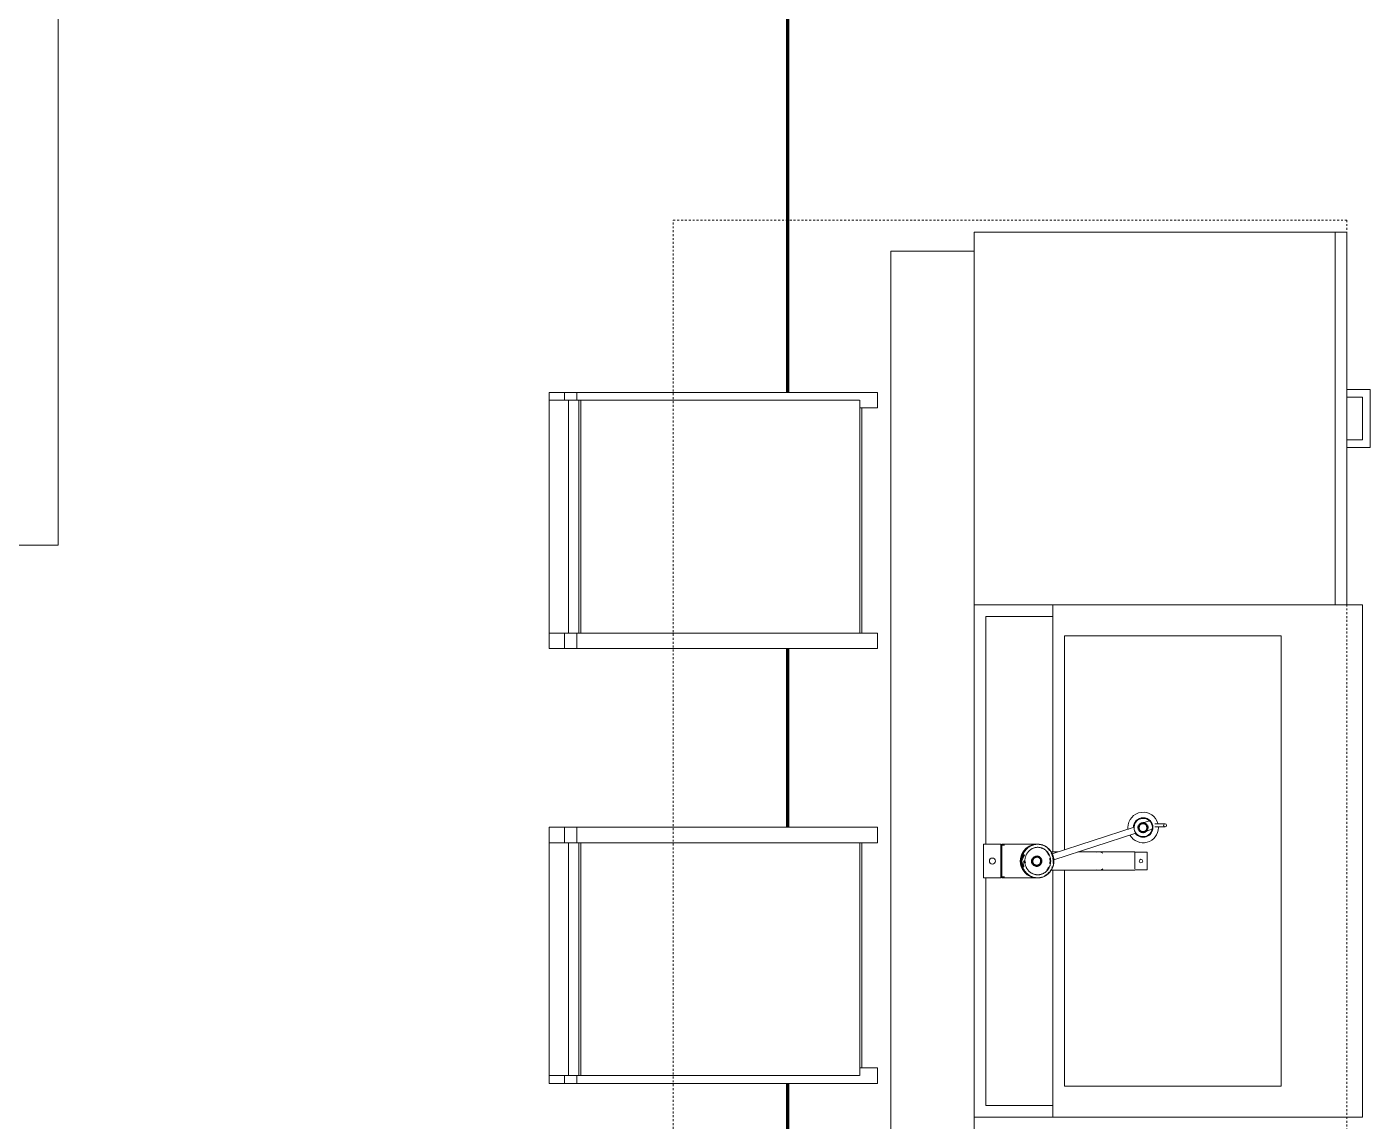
# Model space of a CAD drawing. Header units: inches. Extents: x -4217 to -1814, y 9706 to 12425.
# Drawn here: x -3674.5 to -3588, y 12009.7 to 12080.2 of the extents above; entities that cross this region are included whole.
import ezdxf

# ---------------------------------------------------------------- set-up
doc = ezdxf.new("R2010")
doc.units = ezdxf.units.IN
doc.header["$MEASUREMENT"] = 0
doc.linetypes.add('Dash', pattern=[0.25, 0.125, -0.125])
for name, color, linetype, lineweight in [('A-AREA-1', 130, 'Continuous', 70), ('A-GENM-2', 7, 'Continuous', 9), ('A-GENM-3', 250, 'Continuous', 50), ('A-WALL-4', 10, 'Continuous', 13), ('I-FURN-1', 7, 'Continuous', 9), ('P-SANR-FIXT-2', 7, 'Continuous', 9), ('Q-CASE-3', 7, 'Continuous', 9), ('Q-CASE-HDLN-1', 7, 'Dash', 9)]:
    doc.layers.add(name, color=color, linetype=linetype, lineweight=lineweight)

msp = doc.modelspace()

# ---------------------------------------------------------------- linework, layer by layer
at = {"layer": 'A-AREA-1'}
for p, q in [((-3625.49874, 12056.62294), (-3625.49874, 12109.7144)), ((-3625.49874, 12028.62294), (-3625.49874, 12040.12294)), ((-3625.49874, 11997.40049), (-3625.49874, 12012.12294))]:
    msp.add_line(p, q, dxfattribs=at)
at = {"layer": 'A-GENM-2'}
for p, q in [((-3603.20193, 12028.61463), (-3608.47458, 12026.90144)), ((-3602.6307, 12028.8993), (-3602.21155, 12029.03159)), ((-3602.61431, 12028.84739), (-3602.6307, 12028.8993)), ((-3601.20133, 12028.83735), (-3601.86646, 12028.83735)), ((-3601.86646, 12028.6405), (-3601.20133, 12028.6405)), ((-3608.37305, 12026.52047), (-3603.07819, 12028.24087)), ((-3602.03444, 12028.48254), (-3602.45707, 12028.34916)), ((-3611.78699, 12027.52207), (-3612.88993, 12027.52207)), ((-3612.88993, 12025.35672), (-3612.88993, 12027.52207)), ((-3611.78699, 12027.52207), (-3611.78699, 12025.35672)), ((-3611.54649, 12027.46302), (-3611.78699, 12027.46302)), ((-3609.44505, 12027.52207), (-3611.70883, 12027.52207)), ((-3611.70883, 12025.35672), (-3611.70883, 12027.52207)), ((-3608.07908, 12027.02995), (-3608.54519, 12027.02995)), ((-3603.14584, 12027.02995), (-3606.81328, 12027.02995)), ((-3604.55312, 12027.02995), (-3605.47025, 12027.02995)), ((-3603.14584, 12027.02995), (-3603.14584, 12026.95083)), ((-3602.35844, 12027.01026), (-3603.14584, 12027.01026)), ((-3603.14584, 12026.93621), (-3603.14584, 12026.85698)), ((-3602.35844, 12027.01026), (-3602.35844, 12025.86853)), ((-3610.27725, 12026.4394), (-3610.27658, 12026.47503)), ((-3603.14584, 12026.84435), (-3603.14584, 12026.73467)), ((-3603.14584, 12026.72537), (-3603.14584, 12026.59224)), ((-3603.14584, 12026.59248), (-3603.14584, 12026.72483)), ((-3603.14584, 12026.58726), (-3603.14584, 12026.29153)), ((-3603.14584, 12026.29165), (-3603.14584, 12026.58715)), ((-3603.14584, 12026.28655), (-3603.14584, 12026.15342)), ((-3603.14584, 12026.15396), (-3603.14584, 12026.28631)), ((-3603.14584, 12026.14412), (-3603.14584, 12026.03444)), ((-3603.14584, 12026.02181), (-3603.14584, 12025.94258)), ((-3612.88993, 12025.35672), (-3611.78699, 12025.35672)), ((-3611.78699, 12025.41577), (-3611.54649, 12025.41577)), ((-3611.70883, 12025.35672), (-3609.44505, 12025.35672)), ((-3609.78404, 12025.41135), (-3609.75547, 12025.40217)), ((-3609.78404, 12025.41135), (-3609.75547, 12025.40217)), ((-3609.78404, 12025.41135), (-3609.75547, 12025.40217)), ((-3609.78404, 12025.41135), (-3609.75547, 12025.40217)), ((-3609.78404, 12025.41135), (-3609.75547, 12025.40217)), ((-3608.60062, 12025.82058), (-3608.57782, 12025.85652)), ((-3608.54519, 12025.84884), (-3603.14584, 12025.84884)), ((-3605.47025, 12025.84884), (-3604.55312, 12025.84884)), ((-3603.14584, 12025.86897), (-3603.14584, 12025.84884)), ((-3603.14584, 12025.86853), (-3602.35844, 12025.86853))]:
    msp.add_line(p, q, dxfattribs=at)
at = {"layer": 'A-GENM-2', "flags": 128}
for points in [[(-3609.77451, 12027.47073), (-3609.81549, 12027.45673), (-3609.85587, 12027.4411), (-3609.8956, 12027.42387), (-3609.93461, 12027.40507), (-3609.97284, 12027.38472), (-3610.01022, 12027.36286), (-3610.04669, 12027.33952), (-3610.08221, 12027.31474), (-3610.1167, 12027.28856), (-3610.15012, 12027.26102), (-3610.18241, 12027.23217), (-3610.21353, 12027.20205), (-3610.24341, 12027.1707), (-3610.27202, 12027.13819), (-3610.2993, 12027.10457), (-3610.32522, 12027.06987), (-3610.34972, 12027.03417), (-3610.37278, 12026.99752), (-3610.39436, 12026.95997), (-3610.41442, 12026.92159), (-3610.43293, 12026.88244), (-3610.44985, 12026.84258), (-3610.46517, 12026.80208), (-3610.47886, 12026.761), (-3610.49089, 12026.7194), (-3610.50126, 12026.67735), (-3610.50993, 12026.63492), (-3610.51689, 12026.59218), (-3610.52215, 12026.5492), (-3610.52568, 12026.50604), (-3610.52748, 12026.46277), (-3610.52773, 12026.4394)], [(-3610.32522, 12027.06987), (-3610.34972, 12027.03417), (-3610.37278, 12026.99752), (-3610.39436, 12026.95997), (-3610.41442, 12026.92159), (-3610.43293, 12026.88244), (-3610.44985, 12026.84258), (-3610.46517, 12026.80208), (-3610.47886, 12026.761), (-3610.49089, 12026.7194), (-3610.50126, 12026.67735), (-3610.50993, 12026.63492), (-3610.51689, 12026.59218), (-3610.52215, 12026.5492), (-3610.52568, 12026.50604), (-3610.52748, 12026.46277), (-3610.52773, 12026.4394)], [(-3610.32522, 12027.06987), (-3610.34972, 12027.03417), (-3610.37278, 12026.99752), (-3610.39436, 12026.95997), (-3610.41442, 12026.92159), (-3610.43293, 12026.88244), (-3610.44985, 12026.84258), (-3610.46517, 12026.80208), (-3610.47886, 12026.761), (-3610.49089, 12026.7194), (-3610.50126, 12026.67735), (-3610.50993, 12026.63492), (-3610.51689, 12026.59218), (-3610.52215, 12026.5492), (-3610.52568, 12026.50604), (-3610.52748, 12026.46277), (-3610.52773, 12026.4394)], [(-3610.32522, 12027.06987), (-3610.34972, 12027.03417), (-3610.37278, 12026.99752), (-3610.39436, 12026.95997), (-3610.41442, 12026.92159), (-3610.43293, 12026.88244), (-3610.44985, 12026.84258), (-3610.46517, 12026.80208), (-3610.47886, 12026.761), (-3610.49089, 12026.7194), (-3610.50126, 12026.67735), (-3610.50993, 12026.63492), (-3610.51689, 12026.59218), (-3610.52215, 12026.5492), (-3610.52568, 12026.50604), (-3610.52748, 12026.46277), (-3610.52773, 12026.4394)], [(-3610.32522, 12027.06987), (-3610.34972, 12027.03417), (-3610.37278, 12026.99752), (-3610.39436, 12026.95997), (-3610.41442, 12026.92159), (-3610.43293, 12026.88244), (-3610.44985, 12026.84258), (-3610.46517, 12026.80208), (-3610.47886, 12026.761), (-3610.49089, 12026.7194), (-3610.50126, 12026.67735), (-3610.50993, 12026.63492), (-3610.51689, 12026.59218), (-3610.52215, 12026.5492), (-3610.52568, 12026.50604), (-3610.52748, 12026.46277), (-3610.52773, 12026.4394)], [(-3610.32522, 12027.06987), (-3610.34972, 12027.03417), (-3610.37278, 12026.99752), (-3610.39436, 12026.95997), (-3610.41442, 12026.92159), (-3610.43293, 12026.88244), (-3610.44985, 12026.84258), (-3610.46517, 12026.80208), (-3610.47886, 12026.761), (-3610.49089, 12026.7194), (-3610.50126, 12026.67735), (-3610.50993, 12026.63492), (-3610.51689, 12026.59218), (-3610.52215, 12026.5492), (-3610.52568, 12026.50604), (-3610.52748, 12026.46277), (-3610.52773, 12026.4394)], [(-3609.44505, 12027.52207), (-3609.48643, 12027.5212), (-3609.52774, 12027.51857), (-3609.56891, 12027.5142), (-3609.60988, 12027.5081), (-3609.65057, 12027.50027), (-3609.69093, 12027.49072), (-3609.73087, 12027.47948), (-3609.77035, 12027.46657), (-3609.80929, 12027.452), (-3609.84763, 12027.4358), (-3609.88531, 12027.41801), (-3609.92227, 12027.39864), (-3609.95844, 12027.37774), (-3609.99378, 12027.35534), (-3610.02822, 12027.33148), (-3610.06171, 12027.30619), (-3610.0942, 12027.27952), (-3610.12563, 12027.25152), (-3610.15596, 12027.22223), (-3610.18514, 12027.1917), (-3610.21312, 12027.15998), (-3610.23987, 12027.12713), (-3610.26534, 12027.09318), (-3610.28949, 12027.05821), (-3610.31228, 12027.02227), (-3610.33369, 12026.98541), (-3610.35367, 12026.94769), (-3610.37221, 12026.90918), (-3610.38926, 12026.86993), (-3610.40481, 12026.83001), (-3610.41884, 12026.78947), (-3610.43131, 12026.7484), (-3610.44222, 12026.70683), (-3610.45155, 12026.66486), (-3610.45928, 12026.62253), (-3610.4654, 12026.57991), (-3610.46991, 12026.53708), (-3610.47279, 12026.4941), (-3610.47405, 12026.45103), (-3610.4741, 12026.4394)], [(-3609.40367, 12027.52207), (-3609.44505, 12027.5212), (-3609.48636, 12027.51857), (-3609.52753, 12027.5142), (-3609.56849, 12027.5081), (-3609.60919, 12027.50027), (-3609.64954, 12027.49072), (-3609.68949, 12027.47948), (-3609.72897, 12027.46657), (-3609.76791, 12027.452), (-3609.80625, 12027.4358), (-3609.84393, 12027.41801), (-3609.88089, 12027.39864), (-3609.91706, 12027.37774), (-3609.9524, 12027.35534), (-3609.98684, 12027.33148), (-3610.02033, 12027.30619), (-3610.05281, 12027.27952), (-3610.08425, 12027.25152), (-3610.11458, 12027.22223), (-3610.14376, 12027.1917), (-3610.17174, 12027.15998), (-3610.19849, 12027.12713), (-3610.22395, 12027.09318), (-3610.2481, 12027.05821), (-3610.2709, 12027.02227), (-3610.29231, 12026.98541), (-3610.31229, 12026.94769), (-3610.33083, 12026.90918), (-3610.34788, 12026.86993), (-3610.36343, 12026.83001), (-3610.37746, 12026.78947), (-3610.38993, 12026.7484), (-3610.40084, 12026.70683), (-3610.41017, 12026.66486), (-3610.4179, 12026.62253), (-3610.42402, 12026.57991), (-3610.42853, 12026.53708), (-3610.43141, 12026.4941), (-3610.43266, 12026.45103), (-3610.43272, 12026.4394)], [(-3609.85587, 12027.4411), (-3609.8956, 12027.42387), (-3609.93461, 12027.40507), (-3609.97284, 12027.38472), (-3610.01022, 12027.36286), (-3610.04669, 12027.33952), (-3610.08221, 12027.31474), (-3610.1167, 12027.28856), (-3610.15012, 12027.26102), (-3610.18241, 12027.23217), (-3610.21353, 12027.20205), (-3610.24341, 12027.1707), (-3610.27202, 12027.13819), (-3610.2993, 12027.10457)], [(-3609.85587, 12027.4411), (-3609.8956, 12027.42387), (-3609.93461, 12027.40507), (-3609.97284, 12027.38472), (-3610.01022, 12027.36286), (-3610.04669, 12027.33952), (-3610.08221, 12027.31474), (-3610.1167, 12027.28856), (-3610.15012, 12027.26102), (-3610.18241, 12027.23217), (-3610.21353, 12027.20205), (-3610.24341, 12027.1707), (-3610.27202, 12027.13819), (-3610.2993, 12027.10457)], [(-3609.85587, 12027.4411), (-3609.8956, 12027.42387), (-3609.93461, 12027.40507), (-3609.97284, 12027.38472), (-3610.01022, 12027.36286), (-3610.04669, 12027.33952), (-3610.08221, 12027.31474), (-3610.1167, 12027.28856), (-3610.15012, 12027.26102), (-3610.18241, 12027.23217), (-3610.21353, 12027.20205), (-3610.24341, 12027.1707), (-3610.27202, 12027.13819), (-3610.2993, 12027.10457)], [(-3609.85587, 12027.4411), (-3609.8956, 12027.42387), (-3609.93461, 12027.40507), (-3609.97284, 12027.38472), (-3610.01022, 12027.36286), (-3610.04669, 12027.33952), (-3610.08221, 12027.31474), (-3610.1167, 12027.28856), (-3610.15012, 12027.26102), (-3610.18241, 12027.23217), (-3610.21353, 12027.20205), (-3610.24341, 12027.1707), (-3610.27202, 12027.13819), (-3610.2993, 12027.10457)], [(-3609.85587, 12027.4411), (-3609.8956, 12027.42387), (-3609.93461, 12027.40507), (-3609.97284, 12027.38472), (-3610.01022, 12027.36286), (-3610.04669, 12027.33952), (-3610.08221, 12027.31474), (-3610.1167, 12027.28856), (-3610.15012, 12027.26102), (-3610.18241, 12027.23217), (-3610.21353, 12027.20205), (-3610.24341, 12027.1707), (-3610.27202, 12027.13819), (-3610.2993, 12027.10457)], [(-3610.23587, 12026.4394), (-3610.2352, 12026.47503), (-3610.23318, 12026.51061), (-3610.22981, 12026.54607), (-3610.22511, 12026.58136), (-3610.21908, 12026.61641), (-3610.21173, 12026.65117), (-3610.20308, 12026.68558), (-3610.19313, 12026.71958), (-3610.18191, 12026.75312), (-3610.16944, 12026.78615), (-3610.15574, 12026.8186), (-3610.14083, 12026.85043), (-3610.12473, 12026.88159), (-3610.10748, 12026.91203), (-3610.08911, 12026.94169), (-3610.06964, 12026.97053), (-3610.04911, 12026.9985), (-3610.02756, 12027.02557), (-3610.00501, 12027.05168), (-3609.98152, 12027.0768), (-3609.95711, 12027.10088), (-3609.93184, 12027.1239), (-3609.90573, 12027.14581), (-3609.87883, 12027.16659), (-3609.85119, 12027.18619), (-3609.82286, 12027.2046), (-3609.79387, 12027.22178), (-3609.76428, 12027.23771), (-3609.73412, 12027.25237), (-3609.70346, 12027.26573), (-3609.67233, 12027.27777), (-3609.64079, 12027.28849), (-3609.60889, 12027.29786), (-3609.57667, 12027.30586), (-3609.54418, 12027.3125), (-3609.51148, 12027.31775), (-3609.47862, 12027.32162), (-3609.44564, 12027.3241), (-3609.41259, 12027.32517), (-3609.40367, 12027.32522)], [(-3609.13463, 12027.47662), (-3609.17636, 12027.4882), (-3609.21851, 12027.49811), (-3609.26103, 12027.50632), (-3609.30384, 12027.51283), (-3609.34688, 12027.51761), (-3609.39008, 12027.52068), (-3609.43336, 12027.52201), (-3609.47666, 12027.52161), (-3609.51992, 12027.51948), (-3609.56305, 12027.51562), (-3609.60599, 12027.51004), (-3609.64868, 12027.50275), (-3609.69104, 12027.49376), (-3609.733, 12027.48308)], [(-3609.13463, 12027.47662), (-3609.17636, 12027.4882), (-3609.21851, 12027.49811), (-3609.26103, 12027.50632), (-3609.30384, 12027.51283), (-3609.34688, 12027.51761), (-3609.39008, 12027.52068), (-3609.43336, 12027.52201), (-3609.47666, 12027.52161), (-3609.51992, 12027.51948), (-3609.56305, 12027.51562), (-3609.60599, 12027.51004), (-3609.64868, 12027.50275), (-3609.69104, 12027.49376), (-3609.733, 12027.48308)], [(-3609.13463, 12027.47662), (-3609.17636, 12027.4882), (-3609.21851, 12027.49811), (-3609.26103, 12027.50632), (-3609.30384, 12027.51283), (-3609.34688, 12027.51761), (-3609.39008, 12027.52068), (-3609.43336, 12027.52201), (-3609.47666, 12027.52161), (-3609.51992, 12027.51948), (-3609.56305, 12027.51562), (-3609.60599, 12027.51004), (-3609.64868, 12027.50275), (-3609.69104, 12027.49376), (-3609.733, 12027.48308)], [(-3609.13463, 12027.47662), (-3609.17636, 12027.4882), (-3609.21851, 12027.49811), (-3609.26103, 12027.50632), (-3609.30384, 12027.51283), (-3609.34688, 12027.51761), (-3609.39008, 12027.52068), (-3609.43336, 12027.52201), (-3609.47666, 12027.52161), (-3609.51992, 12027.51948), (-3609.56305, 12027.51562), (-3609.60599, 12027.51004), (-3609.64868, 12027.50275), (-3609.69104, 12027.49376), (-3609.733, 12027.48308)], [(-3609.13463, 12027.47662), (-3609.17636, 12027.4882), (-3609.21851, 12027.49811), (-3609.26103, 12027.50632), (-3609.30384, 12027.51283), (-3609.34688, 12027.51761), (-3609.39008, 12027.52068), (-3609.43336, 12027.52201), (-3609.47666, 12027.52161), (-3609.51992, 12027.51948), (-3609.56305, 12027.51562), (-3609.60599, 12027.51004), (-3609.64868, 12027.50275), (-3609.69104, 12027.49376), (-3609.733, 12027.48308)], [(-3609.13463, 12027.47662), (-3609.17636, 12027.4882), (-3609.21851, 12027.49811), (-3609.26103, 12027.50632), (-3609.30384, 12027.51283), (-3609.34688, 12027.51761), (-3609.39008, 12027.52068), (-3609.43336, 12027.52201), (-3609.47666, 12027.52161), (-3609.51992, 12027.51948), (-3609.56305, 12027.51562), (-3609.60599, 12027.51004), (-3609.64868, 12027.50275), (-3609.69104, 12027.49376), (-3609.733, 12027.48308)], [(-3609.14852, 12027.47616), (-3609.18835, 12027.48786), (-3609.2286, 12027.49786), (-3609.26921, 12027.50615), (-3609.31011, 12027.51273), (-3609.35124, 12027.51757), (-3609.39251, 12027.52066), (-3609.43388, 12027.52201), (-3609.44505, 12027.52207)], [(-3608.37461, 12026.4394), (-3608.37543, 12026.48248), (-3608.37787, 12026.52549), (-3608.38194, 12026.56837), (-3608.38763, 12026.61105), (-3608.39493, 12026.65346), (-3608.40382, 12026.69554), (-3608.41431, 12026.73722), (-3608.42636, 12026.77844), (-3608.43997, 12026.81912), (-3608.45511, 12026.85922), (-3608.47176, 12026.89865), (-3608.4899, 12026.93737), (-3608.5095, 12026.97531), (-3608.53052, 12027.01241), (-3608.55295, 12027.0486), (-3608.57673, 12027.08384), (-3608.60185, 12027.11807), (-3608.62825, 12027.15123), (-3608.65591, 12027.18326), (-3608.68477, 12027.21411), (-3608.71479, 12027.24374), (-3608.74593, 12027.2721), (-3608.77814, 12027.29913), (-3608.81136, 12027.32479), (-3608.84555, 12027.34904), (-3608.88065, 12027.37184), (-3608.91661, 12027.39315), (-3608.95336, 12027.41293), (-3608.99085, 12027.43116), (-3609.02902, 12027.44779), (-3609.0678, 12027.4628), (-3609.10714, 12027.47616), (-3609.14697, 12027.48786), (-3609.18722, 12027.49786), (-3609.22783, 12027.50615), (-3609.26873, 12027.51273), (-3609.30985, 12027.51757), (-3609.35113, 12027.52066), (-3609.3925, 12027.52201), (-3609.40367, 12027.52207)], [(-3609.40367, 12027.32522), (-3609.37062, 12027.32452), (-3609.33761, 12027.32243), (-3609.30471, 12027.31894), (-3609.27196, 12027.31405), (-3609.23941, 12027.30779), (-3609.20712, 12027.30015), (-3609.17512, 12027.29115), (-3609.14348, 12027.2808), (-3609.11224, 12027.26911), (-3609.08144, 12027.2561), (-3609.05115, 12027.24179), (-3609.0214, 12027.2262), (-3608.99224, 12027.20936), (-3608.96372, 12027.19128), (-3608.93589, 12027.17199), (-3608.90879, 12027.15153), (-3608.88247, 12027.12992), (-3608.85696, 12027.1072), (-3608.83232, 12027.0834), (-3608.80857, 12027.05856), (-3608.78577, 12027.03271), (-3608.76394, 12027.0059), (-3608.74314, 12026.97817), (-3608.72338, 12026.94956), (-3608.70471, 12026.92011), (-3608.68715, 12026.88988), (-3608.67074, 12026.85891), (-3608.65551, 12026.82726), (-3608.64147, 12026.79497), (-3608.62867, 12026.76209), (-3608.61711, 12026.72868), (-3608.60682, 12026.6948), (-3608.59781, 12026.66049), (-3608.59011, 12026.62582), (-3608.58372, 12026.59084), (-3608.57866, 12026.55562), (-3608.57494, 12026.5202), (-3608.57255, 12026.48465), (-3608.57151, 12026.44902), (-3608.57147, 12026.4394)], [(-3609.18486, 12027.2808), (-3609.15362, 12027.26911), (-3609.12282, 12027.2561)], [(-3608.60319, 12027.12018), (-3608.63109, 12027.1533), (-3608.66029, 12027.18528), (-3608.69074, 12027.21606), (-3608.7224, 12027.2456), (-3608.75522, 12027.27386), (-3608.78914, 12027.30078), (-3608.82411, 12027.32632), (-3608.86008, 12027.35044), (-3608.89698, 12027.3731), (-3608.93475, 12027.39427), (-3608.97335, 12027.41391)], [(-3608.60319, 12027.12018), (-3608.63109, 12027.1533), (-3608.66029, 12027.18528), (-3608.69074, 12027.21606), (-3608.7224, 12027.2456), (-3608.75522, 12027.27386), (-3608.78914, 12027.30078), (-3608.82411, 12027.32632), (-3608.86008, 12027.35044), (-3608.89698, 12027.3731), (-3608.93475, 12027.39427), (-3608.97335, 12027.41391)], [(-3608.60319, 12027.12018), (-3608.63109, 12027.1533), (-3608.66029, 12027.18528), (-3608.69074, 12027.21606), (-3608.7224, 12027.2456), (-3608.75522, 12027.27386), (-3608.78914, 12027.30078), (-3608.82411, 12027.32632), (-3608.86008, 12027.35044), (-3608.89698, 12027.3731), (-3608.93475, 12027.39427), (-3608.97335, 12027.41391)], [(-3608.60319, 12027.12018), (-3608.63109, 12027.1533), (-3608.66029, 12027.18528), (-3608.69074, 12027.21606), (-3608.7224, 12027.2456), (-3608.75522, 12027.27386), (-3608.78914, 12027.30078), (-3608.82411, 12027.32632), (-3608.86008, 12027.35044), (-3608.89698, 12027.3731), (-3608.93475, 12027.39427), (-3608.97335, 12027.41391)], [(-3608.60319, 12027.12018), (-3608.63109, 12027.1533), (-3608.66029, 12027.18528), (-3608.69074, 12027.21606), (-3608.7224, 12027.2456), (-3608.75522, 12027.27386), (-3608.78914, 12027.30078), (-3608.82411, 12027.32632), (-3608.86008, 12027.35044), (-3608.89698, 12027.3731), (-3608.93475, 12027.39427), (-3608.97335, 12027.41391)], [(-3608.60319, 12027.12018), (-3608.63109, 12027.1533), (-3608.66029, 12027.18528), (-3608.69074, 12027.21606), (-3608.7224, 12027.2456), (-3608.75522, 12027.27386), (-3608.78914, 12027.30078), (-3608.82411, 12027.32632), (-3608.86008, 12027.35044), (-3608.89698, 12027.3731), (-3608.93475, 12027.39427), (-3608.97335, 12027.41391)], [(-3608.82715, 12027.03271), (-3608.80533, 12027.0059), (-3608.78452, 12026.97817), (-3608.76476, 12026.94956), (-3608.74609, 12026.92011), (-3608.72853, 12026.88988), (-3608.71212, 12026.85891), (-3608.69689, 12026.82726), (-3608.68286, 12026.79497)], [(-3608.64323, 12027.11807), (-3608.66964, 12027.15123), (-3608.69729, 12027.18326), (-3608.72615, 12027.21411), (-3608.72882, 12027.21674)], [(-3608.36237, 12026.4394), (-3608.36324, 12026.48269), (-3608.36584, 12026.52592), (-3608.37016, 12026.56901), (-3608.3762, 12026.61189), (-3608.38396, 12026.65449), (-3608.39341, 12026.69675), (-3608.40454, 12026.7386), (-3608.41734, 12026.77997), (-3608.43178, 12026.8208), (-3608.44784, 12026.86101), (-3608.4655, 12026.90055), (-3608.48472, 12026.93935), (-3608.50548, 12026.97736), (-3608.52775, 12027.0145), (-3608.55148, 12027.05072), (-3608.57664, 12027.08597)], [(-3608.36237, 12026.4394), (-3608.36324, 12026.48269), (-3608.36584, 12026.52592), (-3608.37016, 12026.56901), (-3608.3762, 12026.61189), (-3608.38396, 12026.65449), (-3608.39341, 12026.69675), (-3608.40454, 12026.7386), (-3608.41734, 12026.77997), (-3608.43178, 12026.8208), (-3608.44784, 12026.86101), (-3608.4655, 12026.90055), (-3608.48472, 12026.93935), (-3608.50548, 12026.97736), (-3608.52775, 12027.0145), (-3608.55148, 12027.05072)], [(-3608.36237, 12026.4394), (-3608.36324, 12026.48269), (-3608.36584, 12026.52592), (-3608.37016, 12026.56901), (-3608.3762, 12026.61189), (-3608.38396, 12026.65449), (-3608.39341, 12026.69675), (-3608.40454, 12026.7386), (-3608.41734, 12026.77997), (-3608.43178, 12026.8208), (-3608.44784, 12026.86101), (-3608.4655, 12026.90055), (-3608.48472, 12026.93935), (-3608.50548, 12026.97736), (-3608.52775, 12027.0145), (-3608.55148, 12027.05072)], [(-3608.36237, 12026.4394), (-3608.36324, 12026.48269), (-3608.36584, 12026.52592), (-3608.37016, 12026.56901), (-3608.3762, 12026.61189), (-3608.38396, 12026.65449), (-3608.39341, 12026.69675), (-3608.40454, 12026.7386), (-3608.41734, 12026.77997), (-3608.43178, 12026.8208), (-3608.44784, 12026.86101), (-3608.4655, 12026.90055), (-3608.48472, 12026.93935), (-3608.50548, 12026.97736), (-3608.52775, 12027.0145), (-3608.55148, 12027.05072)], [(-3608.36237, 12026.4394), (-3608.36324, 12026.48269), (-3608.36584, 12026.52592), (-3608.37016, 12026.56901), (-3608.3762, 12026.61189), (-3608.38396, 12026.65449), (-3608.39341, 12026.69675), (-3608.40454, 12026.7386), (-3608.41734, 12026.77997), (-3608.43178, 12026.8208), (-3608.44784, 12026.86101), (-3608.4655, 12026.90055), (-3608.48472, 12026.93935), (-3608.50548, 12026.97736), (-3608.52775, 12027.0145), (-3608.55148, 12027.05072)], [(-3608.36237, 12026.4394), (-3608.36324, 12026.48269), (-3608.36584, 12026.52592), (-3608.37016, 12026.56901), (-3608.3762, 12026.61189), (-3608.38396, 12026.65449), (-3608.39341, 12026.69675), (-3608.40454, 12026.7386), (-3608.41734, 12026.77997), (-3608.43178, 12026.8208), (-3608.44784, 12026.86101), (-3608.4655, 12026.90055), (-3608.48472, 12026.93935), (-3608.50548, 12026.97736), (-3608.52775, 12027.0145), (-3608.55148, 12027.05072)], [(-3608.4452, 12026.69554), (-3608.45569, 12026.73722), (-3608.46774, 12026.77844), (-3608.48135, 12026.81912), (-3608.49649, 12026.85922), (-3608.51314, 12026.89865), (-3608.53128, 12026.93737)], [(-3610.52773, 12026.4394), (-3610.52686, 12026.3961), (-3610.52427, 12026.35287), (-3610.51994, 12026.30979), (-3610.5139, 12026.26691), (-3610.50615, 12026.2243), (-3610.4967, 12026.18204), (-3610.48556, 12026.14019), (-3610.47277, 12026.09882), (-3610.45833, 12026.058), (-3610.44226, 12026.01778), (-3610.4246, 12025.97824), (-3610.40538, 12025.93944), (-3610.38462, 12025.90144), (-3610.36235, 12025.86429), (-3610.33862, 12025.82807), (-3610.31346, 12025.79283), (-3610.28691, 12025.75862), (-3610.25901, 12025.7255), (-3610.22981, 12025.69352), (-3610.19936, 12025.66273), (-3610.1677, 12025.63319), (-3610.13488, 12025.60493), (-3610.10096, 12025.57802), (-3610.06599, 12025.55248), (-3610.03002, 12025.52835), (-3609.99312, 12025.50569), (-3609.95535, 12025.48452), (-3609.91675, 12025.46488), (-3609.87741, 12025.44679), (-3609.83737, 12025.4303), (-3609.7967, 12025.41542), (-3609.75547, 12025.40217)], [(-3610.52773, 12026.4394), (-3610.52686, 12026.3961), (-3610.52427, 12026.35287), (-3610.51994, 12026.30979), (-3610.5139, 12026.26691), (-3610.50615, 12026.2243), (-3610.4967, 12026.18204), (-3610.48556, 12026.14019), (-3610.47277, 12026.09882), (-3610.45833, 12026.058), (-3610.44226, 12026.01778), (-3610.4246, 12025.97824), (-3610.40538, 12025.93944), (-3610.38462, 12025.90144), (-3610.36235, 12025.86429), (-3610.33862, 12025.82807)], [(-3610.52773, 12026.4394), (-3610.52686, 12026.3961), (-3610.52427, 12026.35287), (-3610.51994, 12026.30979), (-3610.5139, 12026.26691), (-3610.50615, 12026.2243), (-3610.4967, 12026.18204), (-3610.48556, 12026.14019), (-3610.47277, 12026.09882), (-3610.45833, 12026.058), (-3610.44226, 12026.01778), (-3610.4246, 12025.97824), (-3610.40538, 12025.93944), (-3610.38462, 12025.90144), (-3610.36235, 12025.86429), (-3610.33862, 12025.82807)], [(-3610.52773, 12026.4394), (-3610.52686, 12026.3961), (-3610.52427, 12026.35287), (-3610.51994, 12026.30979), (-3610.5139, 12026.26691), (-3610.50615, 12026.2243), (-3610.4967, 12026.18204), (-3610.48556, 12026.14019), (-3610.47277, 12026.09882), (-3610.45833, 12026.058), (-3610.44226, 12026.01778), (-3610.4246, 12025.97824), (-3610.40538, 12025.93944), (-3610.38462, 12025.90144), (-3610.36235, 12025.86429), (-3610.33862, 12025.82807)], [(-3610.52773, 12026.4394), (-3610.52686, 12026.3961), (-3610.52427, 12026.35287), (-3610.51994, 12026.30979), (-3610.5139, 12026.26691), (-3610.50615, 12026.2243), (-3610.4967, 12026.18204), (-3610.48556, 12026.14019), (-3610.47277, 12026.09882), (-3610.45833, 12026.058), (-3610.44226, 12026.01778), (-3610.4246, 12025.97824), (-3610.40538, 12025.93944), (-3610.38462, 12025.90144), (-3610.36235, 12025.86429), (-3610.33862, 12025.82807)], [(-3610.52773, 12026.4394), (-3610.52686, 12026.3961), (-3610.52427, 12026.35287), (-3610.51994, 12026.30979), (-3610.5139, 12026.26691), (-3610.50615, 12026.2243), (-3610.4967, 12026.18204), (-3610.48556, 12026.14019), (-3610.47277, 12026.09882), (-3610.45833, 12026.058), (-3610.44226, 12026.01778), (-3610.4246, 12025.97824), (-3610.40538, 12025.93944), (-3610.38462, 12025.90144), (-3610.36235, 12025.86429), (-3610.33862, 12025.82807)], [(-3610.4741, 12026.4394), (-3610.47329, 12026.39631), (-3610.47085, 12026.3533), (-3610.46678, 12026.31042), (-3610.46109, 12026.26774), (-3610.45379, 12026.22533), (-3610.4449, 12026.18325), (-3610.43441, 12026.14157), (-3610.42236, 12026.10035), (-3610.40875, 12026.05967), (-3610.39361, 12026.01958), (-3610.37696, 12025.98014), (-3610.35882, 12025.94142), (-3610.33922, 12025.90348), (-3610.3182, 12025.86639), (-3610.29577, 12025.83019), (-3610.27199, 12025.79495), (-3610.24687, 12025.76072), (-3610.22047, 12025.72757), (-3610.19281, 12025.69553), (-3610.16395, 12025.66468), (-3610.13393, 12025.63505), (-3610.10279, 12025.6067), (-3610.07058, 12025.57967), (-3610.03736, 12025.554), (-3610.00317, 12025.52975), (-3609.96807, 12025.50695), (-3609.93211, 12025.48564), (-3609.89536, 12025.46586), (-3609.85787, 12025.44764), (-3609.8197, 12025.431), (-3609.78092, 12025.41599), (-3609.74158, 12025.40263), (-3609.70175, 12025.39094), (-3609.6615, 12025.38093), (-3609.62089, 12025.37264), (-3609.57999, 12025.36607), (-3609.53887, 12025.36123), (-3609.49759, 12025.35813), (-3609.45622, 12025.35678), (-3609.44505, 12025.35672)], [(-3610.43272, 12026.4394), (-3610.43191, 12026.39631), (-3610.42946, 12026.3533), (-3610.4254, 12026.31042), (-3610.41971, 12026.26774), (-3610.41241, 12026.22533), (-3610.40352, 12026.18325), (-3610.39303, 12026.14157), (-3610.38098, 12026.10035), (-3610.36737, 12026.05967), (-3610.35223, 12026.01958), (-3610.33558, 12025.98014), (-3610.31744, 12025.94142), (-3610.29784, 12025.90348), (-3610.27682, 12025.86639), (-3610.25439, 12025.83019), (-3610.2306, 12025.79495), (-3610.20549, 12025.76072), (-3610.17908, 12025.72757), (-3610.15143, 12025.69553), (-3610.12257, 12025.66468), (-3610.09254, 12025.63505), (-3610.0614, 12025.6067), (-3610.0292, 12025.57967), (-3609.99597, 12025.554), (-3609.96178, 12025.52975), (-3609.92668, 12025.50695), (-3609.89073, 12025.48564), (-3609.85398, 12025.46586), (-3609.81649, 12025.44764), (-3609.77832, 12025.431), (-3609.73953, 12025.41599), (-3609.7002, 12025.40263), (-3609.66037, 12025.39094), (-3609.62012, 12025.38093), (-3609.57951, 12025.37264), (-3609.53861, 12025.36607), (-3609.49748, 12025.36123), (-3609.45621, 12025.35813), (-3609.41484, 12025.35678), (-3609.40367, 12025.35672)], [(-3610.27378, 12026.35859), (-3610.27617, 12026.39415), (-3610.27721, 12026.42977), (-3610.27725, 12026.4394)], [(-3609.40367, 12025.55357), (-3609.43672, 12025.55427), (-3609.46972, 12025.55637), (-3609.50263, 12025.55986), (-3609.53538, 12025.56474), (-3609.56792, 12025.571), (-3609.60022, 12025.57864), (-3609.63221, 12025.58764), (-3609.66386, 12025.59799), (-3609.6951, 12025.60968), (-3609.72589, 12025.62269), (-3609.75619, 12025.637), (-3609.78594, 12025.65259), (-3609.8151, 12025.66944), (-3609.84361, 12025.68751), (-3609.87144, 12025.7068), (-3609.89854, 12025.72726), (-3609.92487, 12025.74887), (-3609.95037, 12025.77159), (-3609.97502, 12025.79539), (-3609.99877, 12025.82023), (-3610.02157, 12025.84608), (-3610.04339, 12025.87289), (-3610.0642, 12025.90063), (-3610.08396, 12025.92924), (-3610.10263, 12025.95868), (-3610.12019, 12025.98891), (-3610.1366, 12026.01988), (-3610.15183, 12026.05153), (-3610.16586, 12026.08383), (-3610.17867, 12026.1167), (-3610.19023, 12026.15011), (-3610.20052, 12026.184), (-3610.20952, 12026.2183), (-3610.21723, 12026.25297), (-3610.22361, 12026.28795), (-3610.22868, 12026.32317), (-3610.2324, 12026.35859), (-3610.23479, 12026.39415), (-3610.23582, 12026.42977), (-3610.23587, 12026.4394)], [(-3608.57147, 12026.4394), (-3608.57214, 12026.40376), (-3608.57416, 12026.36818), (-3608.57752, 12026.33272), (-3608.58223, 12026.29743), (-3608.58826, 12026.26238), (-3608.59561, 12026.22762), (-3608.60426, 12026.19322), (-3608.61421, 12026.15921), (-3608.62542, 12026.12567), (-3608.6379, 12026.09265), (-3608.6516, 12026.06019), (-3608.66651, 12026.02836), (-3608.68261, 12025.9972), (-3608.69986, 12025.96676), (-3608.71823, 12025.9371), (-3608.7377, 12025.90826), (-3608.75823, 12025.88029), (-3608.77978, 12025.85322), (-3608.80232, 12025.82711), (-3608.82582, 12025.80199), (-3608.85022, 12025.77791), (-3608.8755, 12025.75489), (-3608.90161, 12025.73298), (-3608.9285, 12025.71221), (-3608.95614, 12025.6926), (-3608.98448, 12025.67419), (-3609.01347, 12025.65701), (-3609.04306, 12025.64108), (-3609.07321, 12025.62643), (-3609.10388, 12025.61307), (-3609.135, 12025.60102), (-3609.16654, 12025.5903), (-3609.19845, 12025.58094), (-3609.23067, 12025.57293), (-3609.26316, 12025.56629), (-3609.29586, 12025.56104), (-3609.32872, 12025.55717), (-3609.3617, 12025.5547), (-3609.39475, 12025.55362), (-3609.40367, 12025.55357)], [(-3609.40367, 12025.35672), (-3609.36229, 12025.35759), (-3609.32098, 12025.36022), (-3609.27981, 12025.36459), (-3609.23884, 12025.37069), (-3609.19815, 12025.37853), (-3609.15779, 12025.38807), (-3609.11785, 12025.39931), (-3609.07837, 12025.41222), (-3609.03943, 12025.42679), (-3609.00109, 12025.44299), (-3608.96341, 12025.46078), (-3608.92645, 12025.48015), (-3608.89028, 12025.50105), (-3608.85494, 12025.52345), (-3608.8205, 12025.54732), (-3608.78701, 12025.5726), (-3608.75452, 12025.59927), (-3608.72309, 12025.62727), (-3608.69276, 12025.65656), (-3608.66358, 12025.68709), (-3608.6356, 12025.71881), (-3608.60885, 12025.75167), (-3608.58338, 12025.78561), (-3608.55923, 12025.82058), (-3608.53644, 12025.85652), (-3608.51503, 12025.89338), (-3608.49505, 12025.9311), (-3608.47651, 12025.96961), (-3608.45946, 12026.00886), (-3608.44391, 12026.04879), (-3608.42988, 12026.08932), (-3608.41741, 12026.1304), (-3608.4065, 12026.17196), (-3608.39717, 12026.21393), (-3608.38944, 12026.25626), (-3608.38332, 12026.29888), (-3608.37881, 12026.34171), (-3608.37593, 12026.3847), (-3608.37467, 12026.42777), (-3608.37461, 12026.4394)], [(-3608.9945, 12025.45492), (-3608.95549, 12025.47373), (-3608.91727, 12025.49407), (-3608.87988, 12025.51594), (-3608.84341, 12025.53928), (-3608.80789, 12025.56406), (-3608.7734, 12025.59024), (-3608.73998, 12025.61777), (-3608.70769, 12025.64663), (-3608.67657, 12025.67675), (-3608.64669, 12025.70809), (-3608.61809, 12025.7406), (-3608.5908, 12025.77423), (-3608.56489, 12025.80892), (-3608.54038, 12025.84462), (-3608.51732, 12025.88127), (-3608.49574, 12025.91882), (-3608.47568, 12025.9572), (-3608.45717, 12025.99635), (-3608.44025, 12026.03621), (-3608.42493, 12026.07671), (-3608.41124, 12026.1178), (-3608.39921, 12026.15939), (-3608.38885, 12026.20144), (-3608.38018, 12026.24387), (-3608.37321, 12026.28661), (-3608.36796, 12026.32959), (-3608.36443, 12026.37275), (-3608.36263, 12026.41602), (-3608.36237, 12026.4394)], [(-3608.69298, 12026.06019), (-3608.70789, 12026.02836), (-3608.72399, 12025.9972), (-3608.74124, 12025.96676), (-3608.75961, 12025.9371), (-3608.77908, 12025.90826), (-3608.79961, 12025.88029), (-3608.82116, 12025.85322)], [(-3608.63149, 12026.62582), (-3608.62511, 12026.59084), (-3608.62004, 12026.55562), (-3608.61632, 12026.5202), (-3608.61393, 12026.48465), (-3608.6129, 12026.44902), (-3608.61285, 12026.4394)], [(-3608.61285, 12026.4394), (-3608.61352, 12026.40376), (-3608.61554, 12026.36818), (-3608.61891, 12026.33272), (-3608.62361, 12026.29743), (-3608.62964, 12026.26238)], [(-3608.56489, 12025.80892), (-3608.54038, 12025.84462), (-3608.51732, 12025.88127), (-3608.49574, 12025.91882), (-3608.47568, 12025.9572), (-3608.45717, 12025.99635), (-3608.44025, 12026.03621), (-3608.42493, 12026.07671), (-3608.41124, 12026.1178), (-3608.39921, 12026.15939), (-3608.38885, 12026.20144), (-3608.38018, 12026.24387), (-3608.37321, 12026.28661), (-3608.36796, 12026.32959), (-3608.36443, 12026.37275), (-3608.36263, 12026.41602), (-3608.36237, 12026.4394)], [(-3608.56489, 12025.80892), (-3608.54038, 12025.84462), (-3608.51732, 12025.88127), (-3608.49574, 12025.91882), (-3608.47568, 12025.9572), (-3608.45717, 12025.99635), (-3608.44025, 12026.03621), (-3608.42493, 12026.07671), (-3608.41124, 12026.1178), (-3608.39921, 12026.15939), (-3608.38885, 12026.20144), (-3608.38018, 12026.24387), (-3608.37321, 12026.28661), (-3608.36796, 12026.32959), (-3608.36443, 12026.37275), (-3608.36263, 12026.41602), (-3608.36237, 12026.4394)], [(-3608.56489, 12025.80892), (-3608.54038, 12025.84462), (-3608.51732, 12025.88127), (-3608.49574, 12025.91882), (-3608.47568, 12025.9572), (-3608.45717, 12025.99635), (-3608.44025, 12026.03621), (-3608.42493, 12026.07671), (-3608.41124, 12026.1178), (-3608.39921, 12026.15939), (-3608.38885, 12026.20144), (-3608.38018, 12026.24387), (-3608.37321, 12026.28661), (-3608.36796, 12026.32959), (-3608.36443, 12026.37275), (-3608.36263, 12026.41602), (-3608.36237, 12026.4394)], [(-3608.56489, 12025.80892), (-3608.54038, 12025.84462), (-3608.51732, 12025.88127), (-3608.49574, 12025.91882), (-3608.47568, 12025.9572), (-3608.45717, 12025.99635), (-3608.44025, 12026.03621), (-3608.42493, 12026.07671), (-3608.41124, 12026.1178), (-3608.39921, 12026.15939), (-3608.38885, 12026.20144), (-3608.38018, 12026.24387), (-3608.37321, 12026.28661), (-3608.36796, 12026.32959), (-3608.36443, 12026.37275), (-3608.36263, 12026.41602), (-3608.36237, 12026.4394)], [(-3608.56489, 12025.80892), (-3608.54038, 12025.84462), (-3608.51732, 12025.88127), (-3608.49574, 12025.91882), (-3608.47568, 12025.9572), (-3608.45717, 12025.99635), (-3608.44025, 12026.03621), (-3608.42493, 12026.07671), (-3608.41124, 12026.1178), (-3608.39921, 12026.15939), (-3608.38885, 12026.20144), (-3608.38018, 12026.24387), (-3608.37321, 12026.28661), (-3608.36796, 12026.32959), (-3608.36443, 12026.37275), (-3608.36263, 12026.41602), (-3608.36237, 12026.4394)], [(-3608.50084, 12026.00886), (-3608.48529, 12026.04879), (-3608.47126, 12026.08932)], [(-3608.416, 12026.4394), (-3608.41681, 12026.48248), (-3608.41926, 12026.52549), (-3608.42332, 12026.56837), (-3608.42901, 12026.61105), (-3608.43631, 12026.65346)], [(-3608.4247, 12026.29888), (-3608.42019, 12026.34171), (-3608.41731, 12026.3847), (-3608.41606, 12026.42777), (-3608.416, 12026.4394)], [(-3610.31346, 12025.79283), (-3610.28691, 12025.75862), (-3610.25901, 12025.7255), (-3610.22981, 12025.69352), (-3610.19936, 12025.66273), (-3610.1677, 12025.63319), (-3610.13488, 12025.60493), (-3610.10096, 12025.57802), (-3610.06599, 12025.55248), (-3610.03002, 12025.52835), (-3609.99312, 12025.50569), (-3609.95535, 12025.48452), (-3609.91675, 12025.46488), (-3609.87741, 12025.44679), (-3609.83737, 12025.4303)], [(-3610.31346, 12025.79283), (-3610.28691, 12025.75862), (-3610.25901, 12025.7255), (-3610.22981, 12025.69352), (-3610.19936, 12025.66273), (-3610.1677, 12025.63319), (-3610.13488, 12025.60493), (-3610.10096, 12025.57802), (-3610.06599, 12025.55248), (-3610.03002, 12025.52835), (-3609.99312, 12025.50569), (-3609.95535, 12025.48452), (-3609.91675, 12025.46488), (-3609.87741, 12025.44679), (-3609.83737, 12025.4303)], [(-3610.31346, 12025.79283), (-3610.28691, 12025.75862), (-3610.25901, 12025.7255), (-3610.22981, 12025.69352), (-3610.19936, 12025.66273), (-3610.1677, 12025.63319), (-3610.13488, 12025.60493), (-3610.10096, 12025.57802), (-3610.06599, 12025.55248), (-3610.03002, 12025.52835), (-3609.99312, 12025.50569), (-3609.95535, 12025.48452), (-3609.91675, 12025.46488), (-3609.87741, 12025.44679), (-3609.83737, 12025.4303)], [(-3610.31346, 12025.79283), (-3610.28691, 12025.75862), (-3610.25901, 12025.7255), (-3610.22981, 12025.69352), (-3610.19936, 12025.66273), (-3610.1677, 12025.63319), (-3610.13488, 12025.60493), (-3610.10096, 12025.57802), (-3610.06599, 12025.55248), (-3610.03002, 12025.52835), (-3609.99312, 12025.50569), (-3609.95535, 12025.48452), (-3609.91675, 12025.46488), (-3609.87741, 12025.44679), (-3609.83737, 12025.4303)], [(-3610.31346, 12025.79283), (-3610.28691, 12025.75862), (-3610.25901, 12025.7255), (-3610.22981, 12025.69352), (-3610.19936, 12025.66273), (-3610.1677, 12025.63319), (-3610.13488, 12025.60493), (-3610.10096, 12025.57802), (-3610.06599, 12025.55248), (-3610.03002, 12025.52835), (-3609.99312, 12025.50569), (-3609.95535, 12025.48452), (-3609.91675, 12025.46488), (-3609.87741, 12025.44679), (-3609.83737, 12025.4303)], [(-3609.71374, 12025.39059), (-3609.67159, 12025.38068), (-3609.62907, 12025.37247), (-3609.58626, 12025.36597), (-3609.54322, 12025.36118), (-3609.50002, 12025.35812), (-3609.45674, 12025.35678), (-3609.41344, 12025.35718), (-3609.37019, 12025.35931), (-3609.32705, 12025.36317), (-3609.28411, 12025.36875), (-3609.24142, 12025.37604), (-3609.19906, 12025.38503), (-3609.1571, 12025.39571), (-3609.11559, 12025.40806)], [(-3609.71374, 12025.39059), (-3609.67159, 12025.38068), (-3609.62907, 12025.37247), (-3609.58626, 12025.36597), (-3609.54322, 12025.36118), (-3609.50002, 12025.35812), (-3609.45674, 12025.35678), (-3609.41344, 12025.35718), (-3609.37019, 12025.35931), (-3609.32705, 12025.36317), (-3609.28411, 12025.36875), (-3609.24142, 12025.37604), (-3609.19906, 12025.38503), (-3609.1571, 12025.39571), (-3609.11559, 12025.40806)], [(-3609.71374, 12025.39059), (-3609.67159, 12025.38068), (-3609.62907, 12025.37247), (-3609.58626, 12025.36597), (-3609.54322, 12025.36118), (-3609.50002, 12025.35812), (-3609.45674, 12025.35678), (-3609.41344, 12025.35718), (-3609.37019, 12025.35931), (-3609.32705, 12025.36317), (-3609.28411, 12025.36875), (-3609.24142, 12025.37604), (-3609.19906, 12025.38503), (-3609.1571, 12025.39571), (-3609.11559, 12025.40806)], [(-3609.71374, 12025.39059), (-3609.67159, 12025.38068), (-3609.62907, 12025.37247), (-3609.58626, 12025.36597), (-3609.54322, 12025.36118), (-3609.50002, 12025.35812), (-3609.45674, 12025.35678), (-3609.41344, 12025.35718), (-3609.37019, 12025.35931), (-3609.32705, 12025.36317), (-3609.28411, 12025.36875), (-3609.24142, 12025.37604), (-3609.19906, 12025.38503), (-3609.1571, 12025.39571), (-3609.11559, 12025.40806)], [(-3609.71374, 12025.39059), (-3609.67159, 12025.38068), (-3609.62907, 12025.37247), (-3609.58626, 12025.36597), (-3609.54322, 12025.36118), (-3609.50002, 12025.35812), (-3609.45674, 12025.35678), (-3609.41344, 12025.35718), (-3609.37019, 12025.35931), (-3609.32705, 12025.36317), (-3609.28411, 12025.36875), (-3609.24142, 12025.37604), (-3609.19906, 12025.38503), (-3609.1571, 12025.39571), (-3609.11559, 12025.40806)], [(-3609.71374, 12025.39059), (-3609.67159, 12025.38068), (-3609.62907, 12025.37247), (-3609.58626, 12025.36597), (-3609.54322, 12025.36118), (-3609.50002, 12025.35812), (-3609.45674, 12025.35678), (-3609.41344, 12025.35718), (-3609.37019, 12025.35931), (-3609.32705, 12025.36317), (-3609.28411, 12025.36875), (-3609.24142, 12025.37604), (-3609.19906, 12025.38503), (-3609.1571, 12025.39571), (-3609.11559, 12025.40806)], [(-3609.44505, 12025.35672), (-3609.40367, 12025.35759), (-3609.36236, 12025.36022), (-3609.32119, 12025.36459), (-3609.28023, 12025.37069), (-3609.23953, 12025.37853), (-3609.19918, 12025.38807), (-3609.15923, 12025.39931), (-3609.11975, 12025.41222)], [(-3609.1146, 12025.62643), (-3609.14526, 12025.61307), (-3609.17639, 12025.60102)], [(-3608.9945, 12025.45492), (-3608.95549, 12025.47373), (-3608.91727, 12025.49407), (-3608.87988, 12025.51594), (-3608.84341, 12025.53928), (-3608.80789, 12025.56406), (-3608.7734, 12025.59024), (-3608.73998, 12025.61777), (-3608.70769, 12025.64663), (-3608.67657, 12025.67675), (-3608.64669, 12025.70809), (-3608.61809, 12025.7406), (-3608.5908, 12025.77423)], [(-3608.9945, 12025.45492), (-3608.95549, 12025.47373), (-3608.91727, 12025.49407), (-3608.87988, 12025.51594), (-3608.84341, 12025.53928), (-3608.80789, 12025.56406), (-3608.7734, 12025.59024), (-3608.73998, 12025.61777), (-3608.70769, 12025.64663), (-3608.67657, 12025.67675), (-3608.64669, 12025.70809), (-3608.61809, 12025.7406), (-3608.5908, 12025.77423)], [(-3608.9945, 12025.45492), (-3608.95549, 12025.47373), (-3608.91727, 12025.49407), (-3608.87988, 12025.51594), (-3608.84341, 12025.53928), (-3608.80789, 12025.56406), (-3608.7734, 12025.59024), (-3608.73998, 12025.61777), (-3608.70769, 12025.64663), (-3608.67657, 12025.67675), (-3608.64669, 12025.70809), (-3608.61809, 12025.7406), (-3608.5908, 12025.77423)], [(-3608.9945, 12025.45492), (-3608.95549, 12025.47373), (-3608.91727, 12025.49407), (-3608.87988, 12025.51594), (-3608.84341, 12025.53928), (-3608.80789, 12025.56406), (-3608.7734, 12025.59024), (-3608.73998, 12025.61777), (-3608.70769, 12025.64663), (-3608.67657, 12025.67675), (-3608.64669, 12025.70809), (-3608.61809, 12025.7406), (-3608.5908, 12025.77423)], [(-3608.9945, 12025.45492), (-3608.95549, 12025.47373), (-3608.91727, 12025.49407), (-3608.87988, 12025.51594), (-3608.84341, 12025.53928), (-3608.80789, 12025.56406), (-3608.7734, 12025.59024), (-3608.73998, 12025.61777), (-3608.70769, 12025.64663), (-3608.67657, 12025.67675), (-3608.64669, 12025.70809), (-3608.61809, 12025.7406), (-3608.5908, 12025.77423)], [(-3608.93166, 12025.50105), (-3608.89632, 12025.52345), (-3608.86188, 12025.54732), (-3608.82839, 12025.5726), (-3608.79591, 12025.59927), (-3608.76447, 12025.62727), (-3608.73414, 12025.65656), (-3608.70496, 12025.68709), (-3608.67698, 12025.71881)]]:
    msp.add_lwpolyline(points, dxfattribs=at)
at = {"layer": 'A-GENM-2'}
for centre, radius, start, end in [((-3602.61342, 12028.59887), 0.98425, 15, 180), ((-3602.61342, 12028.59887), 0.98425, 180, 186.8708945), ((-3602.61342, 12028.59887), 0.98425, 210, 0), ((-3602.61342, 12028.59887), 0.62992, 0, 180), ((-3602.61342, 12028.59887), 0.59055, 47.1165352, 180), ((-3602.61342, 12028.59887), 0.59055, 180, 348.6397061), ((-3602.61342, 12028.59887), 0.62992, 215.7262222, 0), ((-3602.61342, 12028.59887), 0.59055, 0, 47.1165352), ((-3602.61342, 12028.59887), 0.59055, 348.6397061, 0), ((-3602.61342, 12028.59887), 0.98425, 0, 3.6245605), ((-3609.44505, 12026.4394), 1.08268, 145.3366853, 180), ((-3609.44505, 12026.4394), 1.08268, 109.3547508, 142.4110601), ((-3609.44505, 12026.4394), 1.08268, 75, 105), ((-3609.44505, 12026.4394), 1.08268, 37.5889399, 66.3624966), ((-3609.44505, 12026.4394), 1.08268, 0, 35.1857747), ((-3612.32348, 12026.4394), 0.19685, 0, 180), ((-3612.32348, 12026.4394), 0.19685, 180, 0), ((-3609.44505, 12026.4394), 1.08268, 180, 215.1857747), ((-3609.44505, 12026.4394), 1.08268, 325.3366853, 0), ((-3602.75561, 12026.4394), 0.11811, 0, 180), ((-3602.75561, 12026.4394), 0.11811, 180, 0), ((-3609.44505, 12026.4394), 1.08268, 217.5889399, 250.8475783), ((-3609.44505, 12026.4394), 1.08268, 255, 285), ((-3609.44505, 12026.4394), 1.08268, 294.556362, 322.4110601)]:
    msp.add_arc(centre, radius, start, end, dxfattribs=at)
for centre, major_axis, ratio, start_param, end_param in [((-3601.20133, 12028.73893), (0, -0.09843), 0.98480775, 1.57079633, 4.71238898), ((-3601.20133, 12028.73893), (0, -0.09843), 0.98480775, 4.71238898, 7.85398163), ((-3605.47025, 12026.4394), (0, -0.59055), 0.90630779, 2.61799388, 3.40339204), ((-3605.47025, 12026.4394), (0, -0.59055), 0.90630779, 6.02138592, 6.80678408)]:
    msp.add_ellipse(centre, major_axis=major_axis, ratio=ratio, start_param=start_param, end_param=end_param, dxfattribs=at)
at = {"layer": 'A-GENM-3'}
for centre, start, end in [((-3602.62551, 12028.59168), 0, 180), ((-3602.62551, 12028.59168), 180, 0), ((-3609.46899, 12026.43184), 35.031882, 215.031882), ((-3609.46899, 12026.43184), 215.031882, 35.031882)]:
    msp.add_arc(centre, 0.29528, start, end, dxfattribs=at)
for points in [[(-3610.26879, 12026.86934), (-3610.31807, 12026.79091), (-3610.38398, 12026.67142), (-3610.46651, 12026.51087)], [(-3610.46651, 12026.51087), (-3610.46738, 12026.49897), (-3610.46863, 12026.47516), (-3610.46887, 12026.45132), (-3610.46874, 12026.4394)], [(-3610.46874, 12026.4394), (-3610.46887, 12026.42747), (-3610.46863, 12026.40363), (-3610.46738, 12026.37982), (-3610.46651, 12026.36792)], [(-3610.46651, 12026.36792), (-3610.39948, 12026.23752), (-3610.34341, 12026.13421), (-3610.29831, 12026.05798)], [(-3610.24071, 12026.29849), (-3610.25316, 12026.34194), (-3610.26705, 12026.3889), (-3610.28236, 12026.4394)]]:
    msp.add_open_spline(points, degree=3, dxfattribs=at)
at = {"layer": 'A-WALL-4'}
for p, q in [((-3618.87374, 11940.67847), (-3618.87374, 12065.7144)), ((-3618.87374, 12065.7144), (-3613.49874, 12065.7144)), ((-3613.49874, 12065.7144), (-3613.49874, 11940.67847))]:
    msp.add_line(p, q, dxfattribs=at)
at = {"layer": 'I-FURN-1'}
for p, q in [((-3672.49716, 12046.78515), (-3672.49716, 12094.78515)), ((-3639.87748, 12056.62294), (-3640.86228, 12056.62294)), ((-3640.86228, 12056.62294), (-3640.86228, 12056.12294)), ((-3639.87748, 12056.12294), (-3639.87748, 12056.62294)), ((-3639.08209, 12056.62294), (-3639.87748, 12056.62294)), ((-3639.08209, 12056.12294), (-3639.08209, 12056.62294)), ((-3639.08209, 12056.62294), (-3623.14437, 12056.62294)), ((-3623.14437, 12056.62294), (-3621.64812, 12056.62294)), ((-3621.64812, 12056.62294), (-3619.72937, 12056.62294)), ((-3619.72937, 12055.62294), (-3619.72937, 12056.62294)), ((-3640.86228, 12056.12294), (-3639.62124, 12056.12294)), ((-3640.86228, 12056.12294), (-3640.86228, 12041.12294)), ((-3639.62124, 12056.12294), (-3638.95639, 12056.12294)), ((-3639.62124, 12056.12294), (-3639.62124, 12041.12294)), ((-3638.95639, 12041.12294), (-3638.95639, 12056.12294)), ((-3638.95639, 12056.12294), (-3638.82786, 12056.12294)), ((-3638.82786, 12056.12294), (-3623.22855, 12056.12294)), ((-3638.82786, 12041.12294), (-3638.82786, 12056.12294)), ((-3623.22855, 12056.12294), (-3620.97588, 12056.12294)), ((-3620.97588, 12056.12294), (-3620.87593, 12056.12294)), ((-3620.80558, 12055.62294), (-3620.87926, 12055.62294)), ((-3620.8633, 12041.12294), (-3620.8633, 12056.12294)), ((-3620.72687, 12055.62294), (-3620.80558, 12055.62294)), ((-3619.72937, 12055.62294), (-3620.72687, 12055.62294)), ((-3620.72687, 12055.62294), (-3620.72687, 12041.12294)), ((-3676.49716, 12046.78515), (-3672.49716, 12046.78515)), ((-3639.62124, 12041.12294), (-3640.86228, 12041.12294)), ((-3640.86228, 12041.12294), (-3640.86228, 12040.12294)), ((-3639.87748, 12040.12294), (-3639.87748, 12041.12294)), ((-3638.95639, 12041.12294), (-3639.62124, 12041.12294)), ((-3639.08209, 12040.12294), (-3639.08209, 12041.12294)), ((-3638.82786, 12041.12294), (-3638.95639, 12041.12294)), ((-3623.22855, 12041.12294), (-3638.82786, 12041.12294)), ((-3620.97588, 12041.12294), (-3623.22855, 12041.12294)), ((-3620.87593, 12041.12294), (-3620.97588, 12041.12294)), ((-3620.87593, 12041.12294), (-3620.80558, 12041.12294)), ((-3620.80558, 12041.12294), (-3620.72687, 12041.12294)), ((-3620.72687, 12041.12294), (-3619.72937, 12041.12294)), ((-3619.72937, 12040.12294), (-3619.72937, 12041.12294)), ((-3640.86228, 12040.12294), (-3639.87748, 12040.12294)), ((-3639.87748, 12040.12294), (-3639.08209, 12040.12294)), ((-3623.14437, 12040.12294), (-3639.08209, 12040.12294)), ((-3621.64812, 12040.12294), (-3623.14437, 12040.12294)), ((-3619.72937, 12040.12294), (-3621.64812, 12040.12294)), ((-3639.87748, 12028.62294), (-3640.86228, 12028.62294)), ((-3640.86228, 12028.62294), (-3640.86228, 12027.62294)), ((-3639.87748, 12027.62294), (-3639.87748, 12028.62294)), ((-3639.08209, 12028.62294), (-3639.87748, 12028.62294)), ((-3639.08209, 12027.62294), (-3639.08209, 12028.62294)), ((-3639.08209, 12028.62294), (-3623.14437, 12028.62294)), ((-3623.14437, 12028.62294), (-3621.64812, 12028.62294)), ((-3621.64812, 12028.62294), (-3619.72937, 12028.62294)), ((-3619.72937, 12027.62294), (-3619.72937, 12028.62294)), ((-3640.86228, 12027.62294), (-3639.62124, 12027.62294)), ((-3640.86228, 12027.62294), (-3640.86228, 12012.62294)), ((-3639.62124, 12027.62294), (-3638.95639, 12027.62294)), ((-3639.62124, 12027.62294), (-3639.62124, 12012.62294)), ((-3638.95639, 12012.62294), (-3638.95639, 12027.62294)), ((-3638.95639, 12027.62294), (-3638.82786, 12027.62294)), ((-3638.82786, 12027.62294), (-3623.22855, 12027.62294)), ((-3638.82786, 12012.62294), (-3638.82786, 12027.62294)), ((-3623.22855, 12027.62294), (-3620.97588, 12027.62294)), ((-3620.97588, 12027.62294), (-3620.87593, 12027.62294)), ((-3620.80558, 12027.62294), (-3620.87593, 12027.62294)), ((-3620.8633, 12012.62294), (-3620.8633, 12027.62294)), ((-3620.72687, 12027.62294), (-3620.80558, 12027.62294)), ((-3620.72687, 12027.62294), (-3620.72687, 12013.12294)), ((-3619.72937, 12027.62294), (-3620.72687, 12027.62294)), ((-3620.87926, 12013.12294), (-3620.80558, 12013.12294)), ((-3620.80558, 12013.12294), (-3620.72687, 12013.12294)), ((-3620.72687, 12013.12294), (-3619.72937, 12013.12294)), ((-3619.72937, 12012.12294), (-3619.72937, 12013.12294)), ((-3640.86228, 12012.62294), (-3640.86228, 12012.12294)), ((-3639.62124, 12012.62294), (-3640.86228, 12012.62294)), ((-3639.87748, 12012.12294), (-3639.87748, 12012.62294)), ((-3638.95639, 12012.62294), (-3639.62124, 12012.62294)), ((-3639.08209, 12012.12294), (-3639.08209, 12012.62294)), ((-3638.82786, 12012.62294), (-3638.95639, 12012.62294)), ((-3623.22855, 12012.62294), (-3638.82786, 12012.62294)), ((-3620.97588, 12012.62294), (-3623.22855, 12012.62294)), ((-3620.87593, 12012.62294), (-3620.97588, 12012.62294)), ((-3640.86228, 12012.12294), (-3639.87748, 12012.12294)), ((-3639.87748, 12012.12294), (-3639.08209, 12012.12294)), ((-3623.14437, 12012.12294), (-3639.08209, 12012.12294)), ((-3621.64812, 12012.12294), (-3623.14437, 12012.12294)), ((-3619.72937, 12012.12294), (-3621.64812, 12012.12294))]:
    msp.add_line(p, q, dxfattribs=at)
at = {"layer": 'P-SANR-FIXT-2'}
for p, q in [((-3588.48022, 12042.9394), (-3608.43604, 12042.9394)), ((-3608.43604, 12042.9394), (-3608.43604, 12027.02995)), ((-3588.48022, 12009.9394), (-3588.48022, 12042.9394)), ((-3607.68278, 12040.9394), (-3593.72697, 12040.9394)), ((-3607.68278, 12027.15166), (-3607.68278, 12040.9394)), ((-3593.72697, 12040.9394), (-3593.72697, 12011.9394)), ((-3608.43604, 12025.85207), (-3608.43604, 12009.9394)), ((-3607.68278, 12011.9394), (-3607.68278, 12025.85447)), ((-3593.72697, 12011.9394), (-3607.68278, 12011.9394)), ((-3608.43604, 12009.9394), (-3588.48022, 12009.9394))]:
    msp.add_line(p, q, dxfattribs=at)
at = {"layer": 'Q-CASE-3'}
for p, q in [((-3590.24874, 12066.9394), (-3613.49874, 12066.9394)), ((-3613.49874, 12066.9394), (-3613.49874, 12042.9394)), ((-3590.24874, 12066.9394), (-3589.49874, 12066.9394)), ((-3590.24874, 12042.9394), (-3590.24874, 12066.9394)), ((-3589.49874, 12066.9394), (-3589.49874, 12042.9394)), ((-3589.49874, 12056.31502), (-3589.49874, 12056.8144)), ((-3587.99874, 12056.8144), (-3589.49874, 12056.8144)), ((-3589.49874, 12056.31502), (-3588.49811, 12056.31502)), ((-3588.49811, 12056.31502), (-3588.49811, 12053.56377)), ((-3587.99874, 12053.0644), (-3587.99874, 12056.8144)), ((-3589.49874, 12053.56377), (-3589.49874, 12053.0644)), ((-3588.49811, 12053.56377), (-3589.49874, 12053.56377)), ((-3589.49874, 12053.0644), (-3587.99874, 12053.0644)), ((-3608.43604, 12042.9394), (-3613.49874, 12042.9394)), ((-3608.43604, 12042.9394), (-3613.49874, 12042.9394)), ((-3613.49874, 12042.9394), (-3590.24874, 12042.9394)), ((-3589.49874, 12042.9394), (-3590.24874, 12042.9394)), ((-3608.43604, 12042.1894), (-3612.74874, 12042.1894)), ((-3612.74874, 12042.1894), (-3612.74874, 12027.52207)), ((-3612.74874, 12025.35672), (-3612.74874, 12010.6894)), ((-3612.74874, 12010.6894), (-3608.43604, 12010.6894)), ((-3613.49874, 12009.9394), (-3608.43604, 12009.9394)), ((-3613.49874, 12009.9394), (-3608.43604, 12009.9394))]:
    msp.add_line(p, q, dxfattribs=at)
at = {"layer": 'Q-CASE-HDLN-1'}
for p, q in [((-3632.87374, 12067.7144), (-3589.49874, 12067.7144)), ((-3632.87374, 11939.1894), (-3632.87374, 12067.7144)), ((-3589.49874, 12067.7144), (-3589.49874, 11939.1894))]:
    msp.add_line(p, q, dxfattribs=at)

doc.saveas('drawing.dxf')
